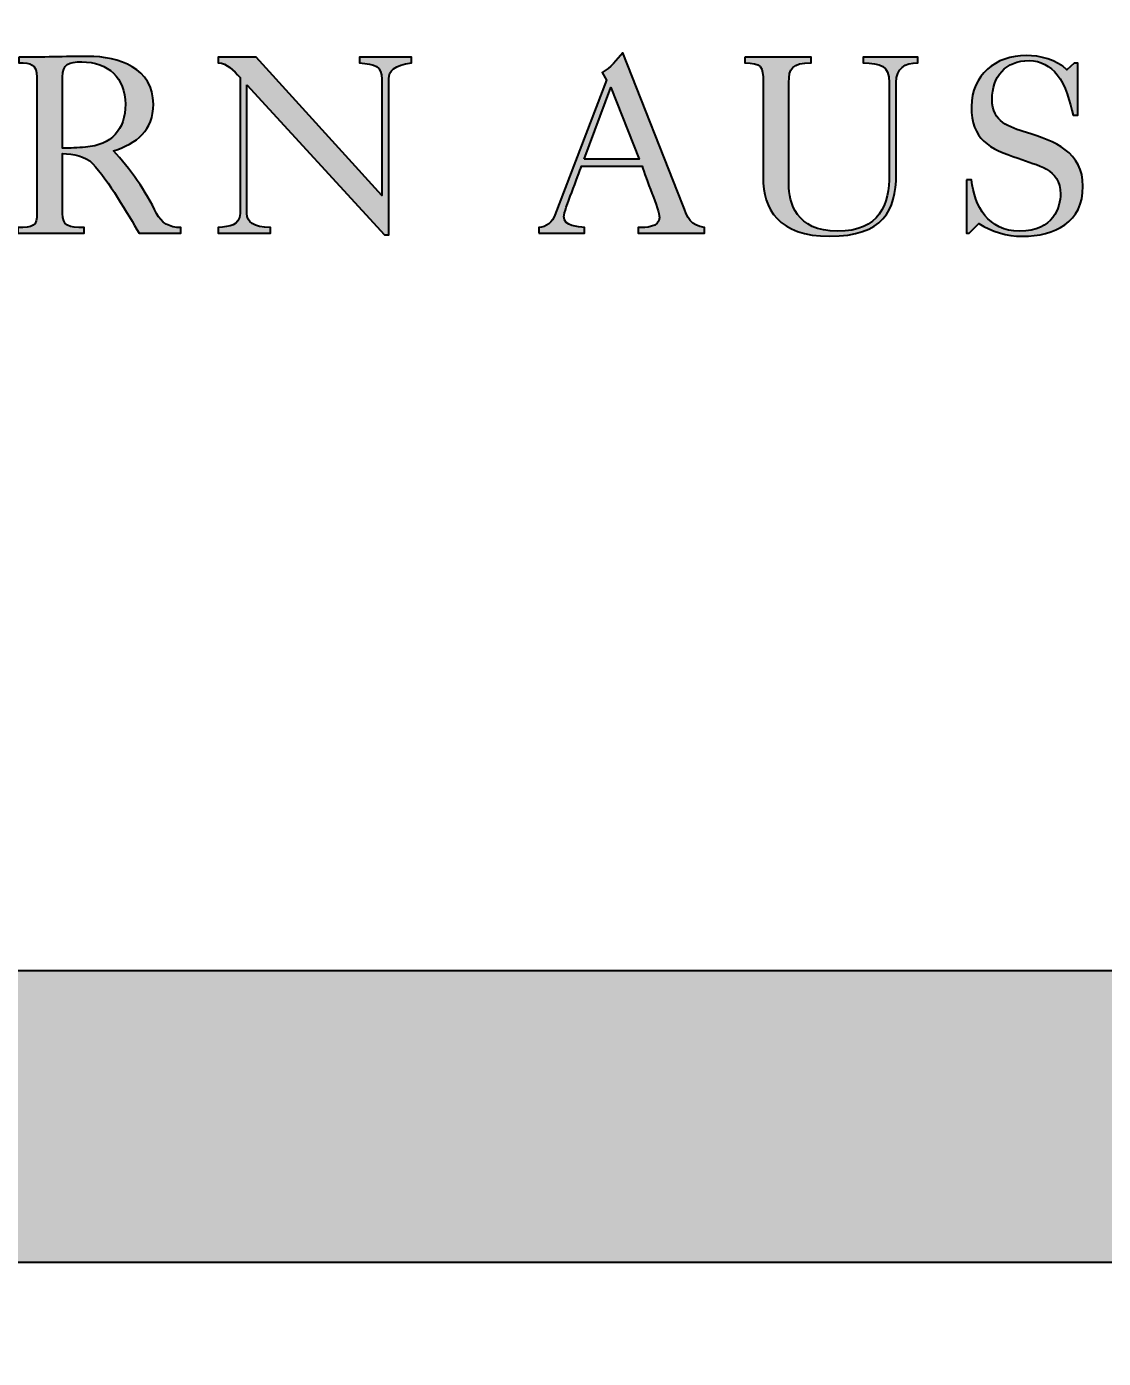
# Model space of a CAD drawing. Header units: millimetres. Extents: x 0 to 420, y 0 to 297.
# Drawn here: x 193.04 to 200.42, y 183.28 to 192.41 of the extents above; entities that cross this region are included whole.
import ezdxf

# ---------------------------------------------------------------- set-up
doc = ezdxf.new("R2010")
doc.units = ezdxf.units.MM
doc.header["$LTSCALE"] = 10
doc.header["$MEASUREMENT"] = 0
for name, color, linetype in [('L25', 1, 'Continuous'), ('T25', 1, 'Continuous'), ('TBLK18', 4, 'Continuous')]:
    doc.layers.add(name, color=color, linetype=linetype)
doc.styles.add('ISO', font='isocp2.shx')
doc.dimstyles.new('SIGNSDIM', dxfattribs={"dimtxt": 2.5, "dimasz": 0.2, "dimexe": 1.5, "dimexo": 2, "dimgap": 1, "dimtad": 1, "dimdec": 4, "dimlfac": 5, "dimrnd": 1, "dimdsep": 46, "dimtxsty": 'ISO', "dimblk": 'SGNDIM', "dimcen": 2.5, "dimse2": 1, "dimadec": 0, "dimazin": 0, "dimtfac": 1, "dimtdec": 4, "dimtix": 1, "dimtmove": 0, "dimatfit": 3, "dimldrblk": 'SGNDIM', "dimfxl": 1, "dimtolj": 1, "dimtzin": 0, "dimarcsym": 0})

# ---------------------------------------------------------------- blocks, each defined once
blk = doc.blocks.new('SGNDIM')
for p, q in [((0, 4.5), (0, -4.5)), ((0, 0), (-1, 0))]:
    blk.add_line(p, q)
blk = doc.blocks.new('*D21')
at = {"layer": 'Defpoints', "color": 0}
for p in [(177.8379, 200.8288), (208.4935, 200.8288), (208.4935, 151.6026)]:
    blk.add_point(p, dxfattribs=at)
at = {"layer": 'T25', "color": 0, "lineweight": -2}
blk.add_line((178.0379, 151.6026), (208.2935, 151.6026), dxfattribs=at)
at = {"layer": 'T25', "color": 0, "lineweight": -2, "xscale": 0.2, "yscale": 0.2, "zscale": 0.2, "rotation": 180}
blk.add_blockref('SGNDIM', (177.8379, 151.6026), dxfattribs=at)
at = {"layer": 'T25', "color": 0, "lineweight": -2, "xscale": 0.2, "yscale": 0.2, "zscale": 0.2}
blk.add_blockref('SGNDIM', (208.4935, 151.6026), dxfattribs=at)
at = {"layer": 'T25', "color": 0, "insert": (193.1657, 153.8526), "char_height": 2.5, "attachment_point": 5, "style": 'ISO'}
blk.add_mtext('\\A1;153', dxfattribs=at)
blk = doc.blocks.new('MR logo')
at = {"layer": 'TBLK18'}
h = blk.add_hatch(color=256, dxfattribs=at)
edge = h.paths.add_edge_path(flags=16)
edge.add_spline(control_points=[(21.947, -14.459), (21.947, -14.1), (21.714, -13.88), (21.349, -13.88), (21.349, -13.88), (21.173, -13.88), (21.085, -13.905), (21.085, -14.088), (21.085, -14.088), (21.085, -14.088), (21.085, -15.063), (21.085, -15.063), (21.085, -15.063), (21.192, -15.063), (21.293, -15.056), (21.4, -15.05), (21.4, -15.05), (21.758, -15.018), (21.947, -14.811), (21.947, -14.459)], knot_values=[0, 0, 0, 0, 0.2, 0.2, 0.2, 0.2, 0.4, 0.4, 0.4, 0.4, 0.6, 0.6, 0.6, 0.6, 0.8, 0.8, 0.8, 0.8, 1, 1, 1, 1], degree=3, periodic=0)
edge = h.paths.add_edge_path()
edge.add_spline(control_points=[(20.488, -13.817), (20.802, -13.817), (21.117, -13.805), (21.437, -13.805), (21.437, -13.805), (21.859, -13.805), (22.331, -13.968), (22.331, -14.459), (22.331, -14.459), (22.331, -14.823), (22.104, -14.993), (21.783, -15.1), (21.783, -15.1), (22.003, -15.333), (22.236, -15.666), (22.375, -15.956), (22.375, -15.956), (22.437, -16.088), (22.551, -16.151), (22.708, -16.151), (22.708, -16.151), (22.708, -16.151), (22.708, -16.226), (22.708, -16.226), (22.708, -16.226), (22.708, -16.226), (22.136, -16.226), (22.136, -16.226), (22.136, -16.226), (21.985, -15.974), (21.708, -15.496), (21.5, -15.276), (21.5, -15.276), (21.393, -15.163), (21.236, -15.144), (21.085, -15.138), (21.085, -15.138), (21.085, -15.138), (21.085, -15.956), (21.085, -15.956), (21.085, -15.956), (21.085, -16.132), (21.167, -16.151), (21.381, -16.151), (21.381, -16.151), (21.381, -16.151), (21.381, -16.226), (21.381, -16.226), (21.381, -16.226), (21.381, -16.226), (20.475, -16.226), (20.475, -16.226), (20.475, -16.226), (20.475, -16.226), (20.475, -16.151), (20.475, -16.151), (20.475, -16.151), (20.67, -16.151), (20.746, -16.132), (20.733, -15.956), (20.733, -15.956), (20.733, -15.956), (20.733, -14.088), (20.733, -14.088), (20.733, -14.088), (20.733, -13.912), (20.651, -13.893), (20.488, -13.893), (20.488, -13.893), (20.488, -13.893), (20.488, -13.817), (20.488, -13.817)], knot_values=[0, 0, 0, 0, 0.055556, 0.055556, 0.055556, 0.055556, 0.111111, 0.111111, 0.111111, 0.111111, 0.166667, 0.166667, 0.166667, 0.166667, 0.222222, 0.222222, 0.222222, 0.222222, 0.277778, 0.277778, 0.277778, 0.277778, 0.333333, 0.333333, 0.333333, 0.333333, 0.388889, 0.388889, 0.388889, 0.388889, 0.444444, 0.444444, 0.444444, 0.444444, 0.5, 0.5, 0.5, 0.5, 0.555556, 0.555556, 0.555556, 0.555556, 0.611111, 0.611111, 0.611111, 0.611111, 0.666667, 0.666667, 0.666667, 0.666667, 0.722222, 0.722222, 0.722222, 0.722222, 0.777778, 0.777778, 0.777778, 0.777778, 0.833333, 0.833333, 0.833333, 0.833333, 0.888889, 0.888889, 0.888889, 0.888889, 0.944444, 0.944444, 0.944444, 0.944444, 1, 1, 1, 1], degree=3, periodic=0)
h = blk.add_hatch(color=256, dxfattribs=at)
edge = h.paths.add_edge_path()
edge.add_spline(control_points=[(23.614, -14.195), (23.614, -14.195), (23.614, -15.956), (23.614, -15.956), (23.614, -15.956), (23.614, -16.075), (23.702, -16.144), (23.934, -16.151), (23.934, -16.151), (23.934, -16.151), (23.934, -16.226), (23.934, -16.226), (23.934, -16.226), (23.934, -16.226), (23.217, -16.226), (23.217, -16.226), (23.217, -16.226), (23.217, -16.226), (23.217, -16.151), (23.217, -16.151), (23.217, -16.151), (23.381, -16.132), (23.507, -16.132), (23.519, -15.956), (23.519, -15.956), (23.519, -15.956), (23.519, -15.949), (23.519, -15.943), (23.519, -15.943), (23.519, -15.943), (23.519, -14.094), (23.519, -14.094), (23.519, -14.094), (23.425, -13.993), (23.343, -13.899), (23.217, -13.893), (23.217, -13.893), (23.217, -13.893), (23.217, -13.817), (23.217, -13.817), (23.217, -13.817), (23.217, -13.817), (23.739, -13.817), (23.739, -13.817), (23.739, -13.817), (23.739, -13.817), (25.463, -15.71), (25.463, -15.71), (25.463, -15.71), (25.463, -15.71), (25.463, -14.119), (25.463, -14.119), (25.463, -14.119), (25.463, -13.937), (25.368, -13.912), (25.154, -13.893), (25.154, -13.893), (25.154, -13.893), (25.154, -13.817), (25.154, -13.817), (25.154, -13.817), (25.154, -13.817), (25.871, -13.817), (25.871, -13.817), (25.871, -13.817), (25.871, -13.817), (25.871, -13.893), (25.871, -13.893), (25.871, -13.893), (25.632, -13.93), (25.557, -14), (25.557, -14.113), (25.557, -14.113), (25.557, -14.113), (25.557, -16.251), (25.557, -16.251), (25.557, -16.251), (25.557, -16.251), (25.5, -16.251), (25.5, -16.251), (25.5, -16.251), (25.5, -16.251), (23.614, -14.195), (23.614, -14.195)], knot_values=[0, 0, 0, 0, 0.047619, 0.047619, 0.047619, 0.047619, 0.095238, 0.095238, 0.095238, 0.095238, 0.142857, 0.142857, 0.142857, 0.142857, 0.190476, 0.190476, 0.190476, 0.190476, 0.238095, 0.238095, 0.238095, 0.238095, 0.285714, 0.285714, 0.285714, 0.285714, 0.333333, 0.333333, 0.333333, 0.333333, 0.380952, 0.380952, 0.380952, 0.380952, 0.428571, 0.428571, 0.428571, 0.428571, 0.47619, 0.47619, 0.47619, 0.47619, 0.52381, 0.52381, 0.52381, 0.52381, 0.571429, 0.571429, 0.571429, 0.571429, 0.619048, 0.619048, 0.619048, 0.619048, 0.666667, 0.666667, 0.666667, 0.666667, 0.714286, 0.714286, 0.714286, 0.714286, 0.761905, 0.761905, 0.761905, 0.761905, 0.809524, 0.809524, 0.809524, 0.809524, 0.857143, 0.857143, 0.857143, 0.857143, 0.904762, 0.904762, 0.904762, 0.904762, 0.952381, 0.952381, 0.952381, 0.952381, 1, 1, 1, 1], degree=3, periodic=0)
h = blk.add_hatch(color=256, dxfattribs=at)
edge = h.paths.add_edge_path(flags=16)
edge.add_spline(control_points=[(28.236, -15.213), (28.236, -15.213), (28.991, -15.213), (28.991, -15.213), (28.991, -15.213), (28.991, -15.213), (28.601, -14.232), (28.601, -14.232), (28.601, -14.232), (28.601, -14.232), (28.236, -15.213), (28.236, -15.213)], knot_values=[0, 0, 0, 0, 0.333333, 0.333333, 0.333333, 0.333333, 0.666667, 0.666667, 0.666667, 0.666667, 1, 1, 1, 1], degree=3, periodic=0)
edge = h.paths.add_edge_path()
edge.add_spline(control_points=[(27.613, -16.226), (27.613, -16.226), (27.613, -16.151), (27.613, -16.151), (27.613, -16.151), (27.714, -16.144), (27.802, -16.075), (27.834, -15.981), (27.834, -15.981), (27.834, -15.981), (28.544, -14.132), (28.544, -14.132), (28.544, -14.132), (28.544, -14.132), (28.481, -14.025), (28.481, -14.025), (28.481, -14.025), (28.601, -13.962), (28.683, -13.855), (28.764, -13.754), (28.764, -13.754), (28.764, -13.754), (29.582, -15.83), (29.582, -15.83), (29.582, -15.83), (29.657, -16.031), (29.695, -16.119), (29.884, -16.151), (29.884, -16.151), (29.884, -16.151), (29.884, -16.226), (29.884, -16.226), (29.884, -16.226), (29.884, -16.226), (28.978, -16.226), (28.978, -16.226), (28.978, -16.226), (28.978, -16.226), (28.978, -16.151), (28.978, -16.151), (28.978, -16.151), (29.079, -16.151), (29.268, -16.151), (29.268, -16.012), (29.268, -16.012), (29.268, -15.912), (29.073, -15.465), (29.029, -15.308), (29.029, -15.308), (29.029, -15.308), (28.198, -15.308), (28.198, -15.308), (28.198, -15.308), (28.161, -15.434), (27.959, -15.912), (27.959, -16), (27.959, -16), (27.959, -16.138), (28.148, -16.138), (28.242, -16.151), (28.242, -16.151), (28.242, -16.151), (28.242, -16.226), (28.242, -16.226), (28.242, -16.226), (28.242, -16.226), (27.613, -16.226), (27.613, -16.226)], knot_values=[0, 0, 0, 0, 0.058824, 0.058824, 0.058824, 0.058824, 0.117647, 0.117647, 0.117647, 0.117647, 0.176471, 0.176471, 0.176471, 0.176471, 0.235294, 0.235294, 0.235294, 0.235294, 0.294118, 0.294118, 0.294118, 0.294118, 0.352941, 0.352941, 0.352941, 0.352941, 0.411765, 0.411765, 0.411765, 0.411765, 0.470588, 0.470588, 0.470588, 0.470588, 0.529412, 0.529412, 0.529412, 0.529412, 0.588235, 0.588235, 0.588235, 0.588235, 0.647059, 0.647059, 0.647059, 0.647059, 0.705882, 0.705882, 0.705882, 0.705882, 0.764706, 0.764706, 0.764706, 0.764706, 0.823529, 0.823529, 0.823529, 0.823529, 0.882353, 0.882353, 0.882353, 0.882353, 0.941176, 0.941176, 0.941176, 0.941176, 1, 1, 1, 1], degree=3, periodic=0)
h = blk.add_hatch(color=256, dxfattribs=at)
edge = h.paths.add_edge_path()
edge.add_spline(control_points=[(30.437, -13.817), (30.437, -13.817), (31.349, -13.817), (31.349, -13.817), (31.349, -13.817), (31.349, -13.817), (31.349, -13.893), (31.349, -13.893), (31.349, -13.893), (31.085, -13.893), (31.041, -13.974), (31.041, -14.163), (31.041, -14.163), (31.041, -14.163), (31.041, -15.559), (31.041, -15.559), (31.041, -15.559), (31.041, -15.805), (31.135, -16.201), (31.708, -16.201), (31.708, -16.201), (32.286, -16.201), (32.418, -15.83), (32.418, -15.427), (32.418, -15.427), (32.418, -15.427), (32.418, -14.163), (32.418, -14.163), (32.418, -14.163), (32.418, -13.924), (32.299, -13.905), (32.06, -13.893), (32.06, -13.893), (32.06, -13.893), (32.06, -13.817), (32.06, -13.817), (32.06, -13.817), (32.06, -13.817), (32.808, -13.817), (32.808, -13.817), (32.808, -13.817), (32.808, -13.817), (32.808, -13.893), (32.808, -13.893), (32.808, -13.893), (32.626, -13.893), (32.513, -13.968), (32.513, -14.163), (32.513, -14.163), (32.513, -14.163), (32.513, -15.427), (32.513, -15.427), (32.513, -15.427), (32.513, -15.912), (32.33, -16.27), (31.601, -16.27), (31.601, -16.27), (30.896, -16.27), (30.689, -15.893), (30.689, -15.465), (30.689, -15.465), (30.689, -15.465), (30.689, -14.163), (30.689, -14.163), (30.689, -14.163), (30.689, -13.93), (30.664, -13.905), (30.437, -13.893), (30.437, -13.893), (30.437, -13.893), (30.437, -13.817), (30.437, -13.817)], knot_values=[0, 0, 0, 0, 0.055556, 0.055556, 0.055556, 0.055556, 0.111111, 0.111111, 0.111111, 0.111111, 0.166667, 0.166667, 0.166667, 0.166667, 0.222222, 0.222222, 0.222222, 0.222222, 0.277778, 0.277778, 0.277778, 0.277778, 0.333333, 0.333333, 0.333333, 0.333333, 0.388889, 0.388889, 0.388889, 0.388889, 0.444444, 0.444444, 0.444444, 0.444444, 0.5, 0.5, 0.5, 0.5, 0.555556, 0.555556, 0.555556, 0.555556, 0.611111, 0.611111, 0.611111, 0.611111, 0.666667, 0.666667, 0.666667, 0.666667, 0.722222, 0.722222, 0.722222, 0.722222, 0.777778, 0.777778, 0.777778, 0.777778, 0.833333, 0.833333, 0.833333, 0.833333, 0.888889, 0.888889, 0.888889, 0.888889, 0.944444, 0.944444, 0.944444, 0.944444, 1, 1, 1, 1], degree=3, periodic=0)
h = blk.add_hatch(color=256, dxfattribs=at)
edge = h.paths.add_edge_path()
edge.add_spline(control_points=[(33.475, -15.496), (33.475, -15.496), (33.544, -15.496), (33.544, -15.496), (33.544, -15.496), (33.588, -15.861), (33.771, -16.201), (34.205, -16.201), (34.205, -16.201), (34.67, -16.201), (34.764, -15.868), (34.764, -15.691), (34.764, -15.691), (34.764, -15.339), (34.45, -15.302), (34.186, -15.201), (34.186, -15.201), (33.783, -15.069), (33.544, -14.949), (33.544, -14.49), (33.544, -14.49), (33.544, -14.063), (33.878, -13.792), (34.293, -13.792), (34.293, -13.792), (34.488, -13.792), (34.708, -13.855), (34.852, -13.987), (34.852, -13.987), (34.852, -13.987), (34.953, -13.899), (34.953, -13.899), (34.953, -13.899), (34.953, -13.899), (35.003, -13.899), (35.003, -13.899), (35.003, -13.899), (35.003, -13.899), (35.003, -14.61), (35.003, -14.61), (35.003, -14.61), (35.003, -14.61), (34.94, -14.61), (34.94, -14.61), (34.94, -14.61), (34.89, -14.44), (34.84, -14.188), (34.72, -14.056), (34.72, -14.056), (34.62, -13.937), (34.494, -13.861), (34.337, -13.861), (34.337, -13.861), (34.01, -13.861), (33.827, -14.081), (33.827, -14.396), (33.827, -14.396), (33.827, -14.704), (34.06, -14.773), (34.299, -14.849), (34.299, -14.849), (34.683, -14.962), (35.073, -15.119), (35.073, -15.585), (35.073, -15.585), (35.073, -16.081), (34.689, -16.27), (34.242, -16.27), (34.242, -16.27), (34.028, -16.27), (33.821, -16.207), (33.645, -16.094), (33.645, -16.094), (33.645, -16.094), (33.513, -16.226), (33.513, -16.226), (33.513, -16.226), (33.513, -16.226), (33.475, -16.226), (33.475, -16.226), (33.475, -16.226), (33.475, -16.226), (33.475, -15.496), (33.475, -15.496)], knot_values=[0, 0, 0, 0, 0.047619, 0.047619, 0.047619, 0.047619, 0.095238, 0.095238, 0.095238, 0.095238, 0.142857, 0.142857, 0.142857, 0.142857, 0.190476, 0.190476, 0.190476, 0.190476, 0.238095, 0.238095, 0.238095, 0.238095, 0.285714, 0.285714, 0.285714, 0.285714, 0.333333, 0.333333, 0.333333, 0.333333, 0.380952, 0.380952, 0.380952, 0.380952, 0.428571, 0.428571, 0.428571, 0.428571, 0.47619, 0.47619, 0.47619, 0.47619, 0.52381, 0.52381, 0.52381, 0.52381, 0.571429, 0.571429, 0.571429, 0.571429, 0.619048, 0.619048, 0.619048, 0.619048, 0.666667, 0.666667, 0.666667, 0.666667, 0.714286, 0.714286, 0.714286, 0.714286, 0.761905, 0.761905, 0.761905, 0.761905, 0.809524, 0.809524, 0.809524, 0.809524, 0.857143, 0.857143, 0.857143, 0.857143, 0.904762, 0.904762, 0.904762, 0.904762, 0.952381, 0.952381, 0.952381, 0.952381, 1, 1, 1, 1], degree=3, periodic=0)
for points, knots in [([(20.488, -13.817), (20.802, -13.817), (21.117, -13.805), (21.437, -13.805), (21.437, -13.805), (21.859, -13.805), (22.331, -13.968), (22.331, -14.459), (22.331, -14.459), (22.331, -14.823), (22.104, -14.993), (21.783, -15.1), (21.783, -15.1), (22.003, -15.333), (22.236, -15.666), (22.375, -15.956), (22.375, -15.956), (22.437, -16.088), (22.551, -16.151), (22.708, -16.151), (22.708, -16.151), (22.708, -16.151), (22.708, -16.226), (22.708, -16.226), (22.708, -16.226), (22.708, -16.226), (22.136, -16.226), (22.136, -16.226), (22.136, -16.226), (21.985, -15.974), (21.708, -15.496), (21.5, -15.276), (21.5, -15.276), (21.393, -15.163), (21.236, -15.144), (21.085, -15.138), (21.085, -15.138), (21.085, -15.138), (21.085, -15.956), (21.085, -15.956), (21.085, -15.956), (21.085, -16.132), (21.167, -16.151), (21.381, -16.151), (21.381, -16.151), (21.381, -16.151), (21.381, -16.226), (21.381, -16.226), (21.381, -16.226), (21.381, -16.226), (20.475, -16.226), (20.475, -16.226), (20.475, -16.226), (20.475, -16.226), (20.475, -16.151), (20.475, -16.151), (20.475, -16.151), (20.67, -16.151), (20.746, -16.132), (20.733, -15.956), (20.733, -15.956), (20.733, -15.956), (20.733, -14.088), (20.733, -14.088), (20.733, -14.088), (20.733, -13.912), (20.651, -13.893), (20.488, -13.893), (20.488, -13.893), (20.488, -13.893), (20.488, -13.817), (20.488, -13.817)], [0, 0, 0, 0, 0.055556, 0.055556, 0.055556, 0.055556, 0.111111, 0.111111, 0.111111, 0.111111, 0.166667, 0.166667, 0.166667, 0.166667, 0.222222, 0.222222, 0.222222, 0.222222, 0.277778, 0.277778, 0.277778, 0.277778, 0.333333, 0.333333, 0.333333, 0.333333, 0.388889, 0.388889, 0.388889, 0.388889, 0.444444, 0.444444, 0.444444, 0.444444, 0.5, 0.5, 0.5, 0.5, 0.555556, 0.555556, 0.555556, 0.555556, 0.611111, 0.611111, 0.611111, 0.611111, 0.666667, 0.666667, 0.666667, 0.666667, 0.722222, 0.722222, 0.722222, 0.722222, 0.777778, 0.777778, 0.777778, 0.777778, 0.833333, 0.833333, 0.833333, 0.833333, 0.888889, 0.888889, 0.888889, 0.888889, 0.944444, 0.944444, 0.944444, 0.944444, 1, 1, 1, 1]), ([(23.614, -14.195), (23.614, -14.195), (23.614, -15.956), (23.614, -15.956), (23.614, -15.956), (23.614, -16.075), (23.702, -16.144), (23.934, -16.151), (23.934, -16.151), (23.934, -16.151), (23.934, -16.226), (23.934, -16.226), (23.934, -16.226), (23.934, -16.226), (23.217, -16.226), (23.217, -16.226), (23.217, -16.226), (23.217, -16.226), (23.217, -16.151), (23.217, -16.151), (23.217, -16.151), (23.381, -16.132), (23.507, -16.132), (23.519, -15.956), (23.519, -15.956), (23.519, -15.956), (23.519, -15.949), (23.519, -15.943), (23.519, -15.943), (23.519, -15.943), (23.519, -14.094), (23.519, -14.094), (23.519, -14.094), (23.425, -13.993), (23.343, -13.899), (23.217, -13.893), (23.217, -13.893), (23.217, -13.893), (23.217, -13.817), (23.217, -13.817), (23.217, -13.817), (23.217, -13.817), (23.739, -13.817), (23.739, -13.817), (23.739, -13.817), (23.739, -13.817), (25.463, -15.71), (25.463, -15.71), (25.463, -15.71), (25.463, -15.71), (25.463, -14.119), (25.463, -14.119), (25.463, -14.119), (25.463, -13.937), (25.368, -13.912), (25.154, -13.893), (25.154, -13.893), (25.154, -13.893), (25.154, -13.817), (25.154, -13.817), (25.154, -13.817), (25.154, -13.817), (25.871, -13.817), (25.871, -13.817), (25.871, -13.817), (25.871, -13.817), (25.871, -13.893), (25.871, -13.893), (25.871, -13.893), (25.632, -13.93), (25.557, -14), (25.557, -14.113), (25.557, -14.113), (25.557, -14.113), (25.557, -16.251), (25.557, -16.251), (25.557, -16.251), (25.557, -16.251), (25.5, -16.251), (25.5, -16.251), (25.5, -16.251), (25.5, -16.251), (23.614, -14.195), (23.614, -14.195)], [0, 0, 0, 0, 0.047619, 0.047619, 0.047619, 0.047619, 0.095238, 0.095238, 0.095238, 0.095238, 0.142857, 0.142857, 0.142857, 0.142857, 0.190476, 0.190476, 0.190476, 0.190476, 0.238095, 0.238095, 0.238095, 0.238095, 0.285714, 0.285714, 0.285714, 0.285714, 0.333333, 0.333333, 0.333333, 0.333333, 0.380952, 0.380952, 0.380952, 0.380952, 0.428571, 0.428571, 0.428571, 0.428571, 0.47619, 0.47619, 0.47619, 0.47619, 0.52381, 0.52381, 0.52381, 0.52381, 0.571429, 0.571429, 0.571429, 0.571429, 0.619048, 0.619048, 0.619048, 0.619048, 0.666667, 0.666667, 0.666667, 0.666667, 0.714286, 0.714286, 0.714286, 0.714286, 0.761905, 0.761905, 0.761905, 0.761905, 0.809524, 0.809524, 0.809524, 0.809524, 0.857143, 0.857143, 0.857143, 0.857143, 0.904762, 0.904762, 0.904762, 0.904762, 0.952381, 0.952381, 0.952381, 0.952381, 1, 1, 1, 1]), ([(27.613, -16.226), (27.613, -16.226), (27.613, -16.151), (27.613, -16.151), (27.613, -16.151), (27.714, -16.144), (27.802, -16.075), (27.834, -15.981), (27.834, -15.981), (27.834, -15.981), (28.544, -14.132), (28.544, -14.132), (28.544, -14.132), (28.544, -14.132), (28.481, -14.025), (28.481, -14.025), (28.481, -14.025), (28.601, -13.962), (28.683, -13.855), (28.764, -13.754), (28.764, -13.754), (28.764, -13.754), (29.582, -15.83), (29.582, -15.83), (29.582, -15.83), (29.657, -16.031), (29.695, -16.119), (29.884, -16.151), (29.884, -16.151), (29.884, -16.151), (29.884, -16.226), (29.884, -16.226), (29.884, -16.226), (29.884, -16.226), (28.978, -16.226), (28.978, -16.226), (28.978, -16.226), (28.978, -16.226), (28.978, -16.151), (28.978, -16.151), (28.978, -16.151), (29.079, -16.151), (29.268, -16.151), (29.268, -16.012), (29.268, -16.012), (29.268, -15.912), (29.073, -15.465), (29.029, -15.308), (29.029, -15.308), (29.029, -15.308), (28.198, -15.308), (28.198, -15.308), (28.198, -15.308), (28.161, -15.434), (27.959, -15.912), (27.959, -16), (27.959, -16), (27.959, -16.138), (28.148, -16.138), (28.242, -16.151), (28.242, -16.151), (28.242, -16.151), (28.242, -16.226), (28.242, -16.226), (28.242, -16.226), (28.242, -16.226), (27.613, -16.226), (27.613, -16.226)], [0, 0, 0, 0, 0.058824, 0.058824, 0.058824, 0.058824, 0.117647, 0.117647, 0.117647, 0.117647, 0.176471, 0.176471, 0.176471, 0.176471, 0.235294, 0.235294, 0.235294, 0.235294, 0.294118, 0.294118, 0.294118, 0.294118, 0.352941, 0.352941, 0.352941, 0.352941, 0.411765, 0.411765, 0.411765, 0.411765, 0.470588, 0.470588, 0.470588, 0.470588, 0.529412, 0.529412, 0.529412, 0.529412, 0.588235, 0.588235, 0.588235, 0.588235, 0.647059, 0.647059, 0.647059, 0.647059, 0.705882, 0.705882, 0.705882, 0.705882, 0.764706, 0.764706, 0.764706, 0.764706, 0.823529, 0.823529, 0.823529, 0.823529, 0.882353, 0.882353, 0.882353, 0.882353, 0.941176, 0.941176, 0.941176, 0.941176, 1, 1, 1, 1]), ([(30.437, -13.817), (30.437, -13.817), (31.349, -13.817), (31.349, -13.817), (31.349, -13.817), (31.349, -13.817), (31.349, -13.893), (31.349, -13.893), (31.349, -13.893), (31.085, -13.893), (31.041, -13.974), (31.041, -14.163), (31.041, -14.163), (31.041, -14.163), (31.041, -15.559), (31.041, -15.559), (31.041, -15.559), (31.041, -15.805), (31.135, -16.201), (31.708, -16.201), (31.708, -16.201), (32.286, -16.201), (32.418, -15.83), (32.418, -15.427), (32.418, -15.427), (32.418, -15.427), (32.418, -14.163), (32.418, -14.163), (32.418, -14.163), (32.418, -13.924), (32.299, -13.905), (32.06, -13.893), (32.06, -13.893), (32.06, -13.893), (32.06, -13.817), (32.06, -13.817), (32.06, -13.817), (32.06, -13.817), (32.808, -13.817), (32.808, -13.817), (32.808, -13.817), (32.808, -13.817), (32.808, -13.893), (32.808, -13.893), (32.808, -13.893), (32.626, -13.893), (32.513, -13.968), (32.513, -14.163), (32.513, -14.163), (32.513, -14.163), (32.513, -15.427), (32.513, -15.427), (32.513, -15.427), (32.513, -15.912), (32.33, -16.27), (31.601, -16.27), (31.601, -16.27), (30.896, -16.27), (30.689, -15.893), (30.689, -15.465), (30.689, -15.465), (30.689, -15.465), (30.689, -14.163), (30.689, -14.163), (30.689, -14.163), (30.689, -13.93), (30.664, -13.905), (30.437, -13.893), (30.437, -13.893), (30.437, -13.893), (30.437, -13.817), (30.437, -13.817)], [0, 0, 0, 0, 0.055556, 0.055556, 0.055556, 0.055556, 0.111111, 0.111111, 0.111111, 0.111111, 0.166667, 0.166667, 0.166667, 0.166667, 0.222222, 0.222222, 0.222222, 0.222222, 0.277778, 0.277778, 0.277778, 0.277778, 0.333333, 0.333333, 0.333333, 0.333333, 0.388889, 0.388889, 0.388889, 0.388889, 0.444444, 0.444444, 0.444444, 0.444444, 0.5, 0.5, 0.5, 0.5, 0.555556, 0.555556, 0.555556, 0.555556, 0.611111, 0.611111, 0.611111, 0.611111, 0.666667, 0.666667, 0.666667, 0.666667, 0.722222, 0.722222, 0.722222, 0.722222, 0.777778, 0.777778, 0.777778, 0.777778, 0.833333, 0.833333, 0.833333, 0.833333, 0.888889, 0.888889, 0.888889, 0.888889, 0.944444, 0.944444, 0.944444, 0.944444, 1, 1, 1, 1]), ([(33.475, -15.496), (33.475, -15.496), (33.544, -15.496), (33.544, -15.496), (33.544, -15.496), (33.588, -15.861), (33.771, -16.201), (34.205, -16.201), (34.205, -16.201), (34.67, -16.201), (34.764, -15.868), (34.764, -15.691), (34.764, -15.691), (34.764, -15.339), (34.45, -15.302), (34.186, -15.201), (34.186, -15.201), (33.783, -15.069), (33.544, -14.949), (33.544, -14.49), (33.544, -14.49), (33.544, -14.063), (33.878, -13.792), (34.293, -13.792), (34.293, -13.792), (34.488, -13.792), (34.708, -13.855), (34.852, -13.987), (34.852, -13.987), (34.852, -13.987), (34.953, -13.899), (34.953, -13.899), (34.953, -13.899), (34.953, -13.899), (35.003, -13.899), (35.003, -13.899), (35.003, -13.899), (35.003, -13.899), (35.003, -14.61), (35.003, -14.61), (35.003, -14.61), (35.003, -14.61), (34.94, -14.61), (34.94, -14.61), (34.94, -14.61), (34.89, -14.44), (34.84, -14.188), (34.72, -14.056), (34.72, -14.056), (34.62, -13.937), (34.494, -13.861), (34.337, -13.861), (34.337, -13.861), (34.01, -13.861), (33.827, -14.081), (33.827, -14.396), (33.827, -14.396), (33.827, -14.704), (34.06, -14.773), (34.299, -14.849), (34.299, -14.849), (34.683, -14.962), (35.073, -15.119), (35.073, -15.585), (35.073, -15.585), (35.073, -16.081), (34.689, -16.27), (34.242, -16.27), (34.242, -16.27), (34.028, -16.27), (33.821, -16.207), (33.645, -16.094), (33.645, -16.094), (33.645, -16.094), (33.513, -16.226), (33.513, -16.226), (33.513, -16.226), (33.513, -16.226), (33.475, -16.226), (33.475, -16.226), (33.475, -16.226), (33.475, -16.226), (33.475, -15.496), (33.475, -15.496)], [0, 0, 0, 0, 0.047619, 0.047619, 0.047619, 0.047619, 0.095238, 0.095238, 0.095238, 0.095238, 0.142857, 0.142857, 0.142857, 0.142857, 0.190476, 0.190476, 0.190476, 0.190476, 0.238095, 0.238095, 0.238095, 0.238095, 0.285714, 0.285714, 0.285714, 0.285714, 0.333333, 0.333333, 0.333333, 0.333333, 0.380952, 0.380952, 0.380952, 0.380952, 0.428571, 0.428571, 0.428571, 0.428571, 0.47619, 0.47619, 0.47619, 0.47619, 0.52381, 0.52381, 0.52381, 0.52381, 0.571429, 0.571429, 0.571429, 0.571429, 0.619048, 0.619048, 0.619048, 0.619048, 0.666667, 0.666667, 0.666667, 0.666667, 0.714286, 0.714286, 0.714286, 0.714286, 0.761905, 0.761905, 0.761905, 0.761905, 0.809524, 0.809524, 0.809524, 0.809524, 0.857143, 0.857143, 0.857143, 0.857143, 0.904762, 0.904762, 0.904762, 0.904762, 0.952381, 0.952381, 0.952381, 0.952381, 1, 1, 1, 1]), ([(21.947, -14.459), (21.947, -14.1), (21.714, -13.88), (21.349, -13.88), (21.349, -13.88), (21.173, -13.88), (21.085, -13.905), (21.085, -14.088), (21.085, -14.088), (21.085, -14.088), (21.085, -15.063), (21.085, -15.063), (21.085, -15.063), (21.192, -15.063), (21.293, -15.056), (21.4, -15.05), (21.4, -15.05), (21.758, -15.018), (21.947, -14.811), (21.947, -14.459)], [0, 0, 0, 0, 0.2, 0.2, 0.2, 0.2, 0.4, 0.4, 0.4, 0.4, 0.6, 0.6, 0.6, 0.6, 0.8, 0.8, 0.8, 0.8, 1, 1, 1, 1]), ([(28.236, -15.213), (28.236, -15.213), (28.991, -15.213), (28.991, -15.213), (28.991, -15.213), (28.991, -15.213), (28.601, -14.232), (28.601, -14.232), (28.601, -14.232), (28.601, -14.232), (28.236, -15.213), (28.236, -15.213)], [0, 0, 0, 0, 0.333333, 0.333333, 0.333333, 0.333333, 0.666667, 0.666667, 0.666667, 0.666667, 1, 1, 1, 1])]:
    blk.add_open_spline(points, degree=3, knots=knots, dxfattribs=at)

msp = doc.modelspace()

# ---------------------------------------------------------------- hatches: boundary and pattern name
at = {"layer": 'L25'}
h = msp.add_hatch(color=256, dxfattribs=at)
edge = h.paths.add_edge_path(flags=16)
edge.add_line((136.52899, 192.602566), (136.52899, 232.602566))
edge.add_arc((143.195657, 232.602566), 6.666667, 90, 180, ccw=False)
edge.add_line((143.195657, 239.269233), (243.135687, 239.269233))
edge.add_arc((243.135687, 232.602566), 6.666667, 0, 90, ccw=False)
edge.add_line((249.802353, 232.602566), (249.802353, 192.602566))
edge.add_arc((243.135687, 192.602566), 6.666667, 270, 360, ccw=False)
edge.add_line((243.135687, 185.9359), (143.195657, 185.9359))
edge.add_arc((143.195657, 192.602566), 6.666667, 180, 270, ccw=False)
edge = h.paths.add_edge_path()
edge.add_line((134.52899, 192.602566), (134.52899, 232.602566))
edge.add_arc((143.195657, 232.602566), 8.666667, 90, 180, ccw=False)
edge.add_line((143.195657, 241.269233), (243.135687, 241.269233))
edge.add_arc((243.135687, 232.602566), 8.666667, 0, 90, ccw=False)
edge.add_line((251.802353, 232.602566), (251.802353, 192.602566))
edge.add_arc((243.135687, 192.602566), 8.666667, 270, 360, ccw=False)
edge.add_line((243.135687, 183.9359), (143.195657, 183.9359))
edge.add_arc((143.195657, 192.602566), 8.666667, 180, 270, ccw=False)

# ---------------------------------------------------------------- linework, layer by layer
for points in [[(134.52899, 192.602566), (134.52899, 232.602566, -0.41421356), (143.195657, 241.269233), (243.135687, 241.269233, -0.41421356), (251.802353, 232.602566), (251.802353, 192.602566, -0.41421356), (243.135687, 183.9359), (143.195657, 183.9359, -0.41421356)], [(136.52899, 192.602566), (136.52899, 232.602566, -0.41421356), (143.195657, 239.269233), (243.135687, 239.269233, -0.41421356), (249.802353, 232.602566), (249.802353, 192.602566, -0.41421356), (243.135687, 185.9359), (143.195657, 185.9359, -0.41421356)]]:
    msp.add_lwpolyline(points, format="xyb", close=True, dxfattribs=at)

# ---------------------------------------------------------------- block references
at = {"layer": 'L25', "xscale": 0.5, "yscale": 0.5, "zscale": 0.5}
msp.add_blockref('MR logo', (182.744797, 199.10415), dxfattribs=at)

# ---------------------------------------------------------------- dimensions: what is measured, and where the dimension line sits
at = {"layer": 'T25'}
dim = msp.add_linear_dim(base=(208.493473, 151.602566), p1=(177.83787, 200.828779), p2=(208.493473, 200.828779), dimstyle='SIGNSDIM', override={"dimse1": 1}, dxfattribs=at)
dim.commit()
dim.dimension.update_dxf_attribs({"geometry": '*D21', "text_midpoint": (193.165672, 153.852566)})

doc.saveas('drawing.dxf')
